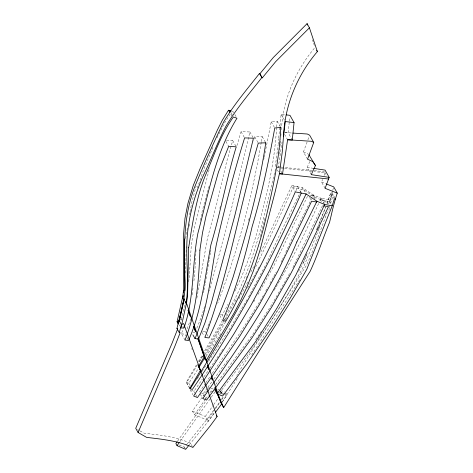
<?xml version="1.0" encoding="UTF-8"?>
<svg xmlns="http://www.w3.org/2000/svg" width="473" height="473" viewBox="0 0 473 473"><rect width="100%" height="100%" fill="white"/><g stroke="black" fill="none" stroke-linecap="round" stroke-linejoin="round"><path stroke-width="0.35" stroke-dasharray="2.37 1.77" d="M185.647 273.051L186.244 246.504M196.041 249.732L194.651 275.185L193.906 280.992M278.159 144.531L278.609 138.802M278.668 138.086L281.151 114.277L284.817 114.708M280.205 144.07L279.638 149.835M280.258 143.354L280.601 139.056M280.826 136.194L281.051 133.333M276.563 127.745C275.061 153.234 270.787 178.439 264.159 203.088C257.797 232.432 249.301 261.628 236.009 288.631M276.628 127.018L277.166 121.218L271.248 121.756L264.945 153.489M292.273 140.032L288.158 132.759L289.275 121.857M289.352 121.129L289.724 117.499M328.977 210.349L329.202 208.173M236.89 145.69L241.076 131.665L249.898 131.967L231.12 210L209.362 291.037M281.465 129.697C282.949 99.425 295.524 70.459 315.018 47.46M192.144 294.785L192.612 291.155M192.7 290.434L192.978 288.252M275.31 166.425L278.065 145.258M277.267 168.081L277.456 166.626M279.07 154.216L279.543 150.568M188.644 281.79L189.312 276.8L191.352 244.352L194.415 226.857L209.598 167.885M279.094 167.968L278.408 166.756L282.074 141.959M205.353 282.966L208.634 263.313M208.753 262.586L209.237 259.677M209.362 258.95L210.331 253.126M210.455 252.399L210.94 249.484M185.617 238.593L187.444 227.755M189.632 214.754L189.998 212.584M190.116 211.863L191.701 202.474L196.129 186.084M189.224 226.218L189.714 223.333M261.25 142.314C252.091 197.194 237.535 251.352 217.686 303.341M261.368 141.593L262.219 136.573L254.77 136.857L253.652 141.072M203.408 292.858L203.828 290.741M203.964 290.032L205.075 284.379M263.656 159.975L264.088 157.811M264.23 157.095L264.803 154.21M200.25 220.572L202.444 210.136L209.332 185.434M185.564 301.088L182.708 314.06L180.609 321.084M275.57 168.855C263.148 218.627 253.427 270.603 225.863 314.764M260.055 236.813L264.862 218.278M219.815 208.345L220.578 205.501M248.585 220.489L249.525 216.983M197.306 188.159L203.142 170.99L213.288 146.464M196.857 298.138L207.399 238.528L217.036 202.598L226.502 162.328L232.722 140.587L226.526 140.209M332.59 190.832L328.658 203.993M332.785 190.176L333.749 186.9M329.409 207.476L333.187 194.87L331.975 194.752L329.379 203.023M331.975 194.752L329.882 201.622L322.279 200.327L314.586 197.087L303.761 189.821L292.97 187.722L274.05 228.666L254.752 268.889M204.679 306.492L201.303 316.957L196.301 329.551M327.428 211.898C320.629 229.707 314.444 247.852 306.563 265.211L253.191 348.595L236.784 375.331M184.996 340.04L181.466 333.808L183.11 328.924M190.82 318.873L186.835 329.651M307.556 159.2L303.441 151.928L307.645 140.534M307.893 139.866L309.129 136.514M325.093 188.319L321.569 182.081L322.562 179.421M324.052 175.43L325.046 172.769L314.042 171.581M186.427 336.729L185.014 334.24L185.534 332.927M298.534 271.325L303.294 263.023L305.475 257.56M305.753 256.88L307.119 253.469M316.679 229.576L317.501 227.531M317.773 226.851L325.702 207.056L318.347 225.503M327.068 203.644L330.798 192.677L332.011 192.795L335.186 198.406M246.409 278.201L247.225 276.167M303.294 263.023L306.031 256.2M306.303 255.521L307.125 253.475M316.703 229.594L318.075 226.189M327.109 203.674L330.798 192.677L334.328 198.908M318.973 228.944L304.464 265.099L288.01 293.845L270.213 322.279L244.275 360.012L220.258 391.898L226.987 394.565L237.57 378.022M319.251 228.264L320.073 226.218M314.852 198.908L313.085 195.792L313.41 195.006L302.584 187.74L291.8 185.647L260.026 253.676M206.53 333.566L205.471 331.697L209.947 321.616M311.281 174.643L307.166 167.371L309.85 161.506M281.216 262.213L282.121 260.227M282.422 259.565L284.539 254.929M285.751 252.28L293.307 235.72L311.465 198.95M295.915 190.832L297.777 186.811L291.8 185.647L295.323 191.878M234.779 291.25L235.702 289.287M318.613 203.573L302.413 238.179L286.987 267.895L274.234 290.221M319.86 200.913L321.102 198.252L328.705 199.547L332.235 205.779M292.888 267.552L323.39 203.757M323.709 203.088L324.981 200.434L320.398 199.701L321.102 198.252L313.41 195.006L311.79 198.293M307.503 196.265L274.092 265.258L257.696 294.981M216.977 137.767L224.486 123.063L231.061 112.822M220.873 394.11L221.748 392.43L219.744 391.638M222.05 399.425L223.806 396.067M250.826 271.999L253.575 266.813M238.936 298.705L247.876 281.855M248.532 296.967L266.157 263.94L281.086 231.711L302.584 187.74L306.114 193.977M222.943 316.271L222.239 315.03L228.087 304.139M247.592 288.075L257.726 269.569M258.075 268.93L260.168 265.099M262.213 297.493L264.318 293.662M265.72 291.108L267.824 287.271M269.929 283.439L273.435 277.048M273.79 276.409L276.244 271.94M274.003 300.816L290.428 272.076M230.972 116.305L233.455 111.977L231.669 111.362M224.078 320.499L204.531 353.083M224.439 319.872L237.056 297.907M225.609 321.947L205.909 354.839M189.75 388.57L186.226 382.338L196.963 363.985L197.548 365.026M204.673 350.895L222.144 321.102M205.105 354.242L224.066 321.912M225.55 319.376L227.779 315.574M198.424 361.508L202.083 355.306M247.119 299.545L230.103 328.114L208.108 362.034M202.639 356.21L198.843 362.472L202.864 355.844M251.713 355.04L299.799 279.655M253.611 301.987L255.166 299.486M261.51 298.776L242.466 329.32L212.129 373.516M252.742 334.494L273.276 302.093M190.247 385.702L188.833 383.207L198.447 368.325M206.057 356.541L221.275 332.98M197.312 378.684L200.109 374.368M202.113 371.281L206.512 364.5M221.323 399.596L223.291 396.575M222.499 401.672L226.437 395.629L225.26 393.548M222.133 402.298L226.987 394.565L226.106 393.004M205.477 383.201L199.245 392.277L201.143 393.081M205.897 382.592L210.467 375.934M255.651 339.679L261.504 331.159M195.349 393.814L193.942 391.325L202.29 379.21M203.964 376.786L209.391 368.91M209.811 368.307L223.593 348.317M214.913 409.464L207.357 420.101L194.498 414.774L192.44 411.138L206.571 390.958M208.232 388.587L209.066 387.399L210.095 389.22M194.498 414.774L205.306 399.342M205.72 398.751L208.215 395.192M209.876 392.815L211.124 391.035L210.438 389.823M177.564 441.185L205.867 401.128M180.006 441.469L210.846 397.823M211.271 397.225L215.493 391.248M207.357 420.101L205.3 416.465L213.276 405.243M213.695 404.651L218.313 398.154M215.333 408.879L219.951 402.381M204.803 397.001L203.041 393.885L207.375 387.943M207.813 387.352L212.146 381.409M213.879 379.033L228.625 358.83M213.595 410.286L206.612 419.752L187.255 443.834M215.339 407.921L219.703 402.003M189.354 444.762L207.789 421.827L214.73 412.409M207.789 421.827L214.772 412.361M215.658 384.584L252.304 335.085M185.369 448.83L184.488 447.275L186.794 444.407M180.166 319.931L181.289 319.393L181.585 319.914L180.461 320.452M284.817 132.558L288.158 132.759M284.923 132.57L292.137 133.031M202.728 331.407L205.471 331.697M278.408 166.756L280.601 166.993M281.329 167.075L313.493 170.546M314.22 170.629L324.454 171.734M277.367 167.625L280.3 167.939M281.033 168.021L283.966 168.335M284.699 168.418L313.309 171.504M181.466 333.808L185.014 334.24M192.878 332.549L194.982 332.868L195.692 334.115M307.166 167.371L313.611 168.353M310.264 195.308L313.085 195.792M220.359 314.569L222.239 315.03M188.833 383.207L186.226 382.338M321.569 182.081L325.625 183.69M220.43 390.355L224.462 391.951M211.07 388.191L213.737 389.255M211.124 391.035L213.128 391.827M219.791 391.36L223.209 392.732M218.916 392.62L224.385 394.807M225.071 395.079L226.437 395.629M191.388 390.296L193.942 391.325M217.84 389.309L219.082 389.817M192.44 411.138L205.3 416.465M201.776 393.347L203.041 393.885M179.184 444.998L184.488 447.275M303.441 151.928L308.556 154.263M137.56 429.454L139.393 430.584M140.008 430.956L144.23 433.215C159.915 435.101 175.986 436.68 190.548 443.278L192.564 446.843M324.797 172.338L326.855 175.974M281.151 114.277L284.923 120.946M324.981 200.434L327.097 204.17M321.102 198.252L324.277 203.857M277.166 121.218L280.696 127.45M284.504 134.291L287.59 139.748M320.398 199.701L321.457 201.569M313.41 195.006L315.526 198.749M271.248 121.756L274.772 127.988M309.555 197.436L311.317 200.552M297.777 186.811L301.301 193.043M262.219 136.573L265.743 142.805M280.808 171.001L282.523 174.029M277.308 169.961L278.396 171.882M254.77 136.857L258.299 143.088M249.898 131.967L253.427 138.199M234.862 114.472L236.275 116.967M230.948 112.615L232.001 114.484M241.076 131.665L244.606 137.903M232.722 140.587L235.891 146.198M225.852 141.368L228.672 146.352M224.705 319.387L225.763 321.262M219.809 315.509L221.926 319.251M206.878 334.192L208.995 337.929M202.066 332.507L204.182 336.244M221.748 392.43L222.777 394.245M220.14 391.691L221.908 394.807M182.868 326.151L183.926 328.026M186.782 337.355L188.544 340.471M179.214 324.874L179.917 326.116M205.158 397.627L206.216 399.496M200.304 394.151L202.769 398.514M195.704 394.441L197.466 397.557M189.874 388.126L186.699 382.515L197.324 364.979L196.963 363.985M190.111 389.782L192.937 394.772M191.772 348.548L192.275 349.937M184.996 301.112L185.718 303.193M184.943 301.283L185.67 303.37M312.446 39.756L313.38 42.558M313.617 43.256L314.551 46.058"/><path stroke-width="0.71" d="M179.291 332.661L181.396 324.626L183.642 323.55L217.083 416.559L210.142 425.984L192.901 447.434C178.333 440.836 162.269 439.251 146.583 437.371L138.081 432.482L174.507 347.141L180.142 332.773L179.291 332.661L176.937 328.504C180.639 313.085 185.706 297.618 184.973 281.571C183.914 250.081 183.027 217.704 194.385 187.728C203.378 165.591 213.087 143.721 223.522 122.229C233.798 104.752 247.072 89.314 259.523 73.386L262.284 77.868L275.658 61.65L309.425 27.806L307.078 23.65L273.311 57.493L259.937 73.711M313.611 168.353L325.069 170.103L329.184 177.375L328.569 179.007L279.425 173.697L282.523 174.029L287.59 139.748L292.273 140.032L294.058 122.59L285.266 121.549L283.457 136.774L282.275 151.803L279.425 173.697L275.162 191.778L260.191 249.525L253.38 270.846L246.581 287.773L241.023 299.799L234.224 312.754L206.34 360.302L218.65 395.735L223.67 407.643L267.629 337.621L310.087 271.443C317.578 255.515 322.787 238.575 329.569 222.34C331.904 212.584 333.997 202.728 337.273 193.138L333.749 186.9L326.305 183.956M283.457 136.774C284.758 105.514 297.115 75.343 317.365 51.616L309.425 27.806M182.631 298.558L183.252 294.992M183.524 292.882L183.796 290.777M182.602 298.51L183.069 296.394M179.338 320.99L184.275 299.025L184.754 300.414M177.068 321.788L177.452 321.752L178.628 323.834L178.244 323.869L177.068 321.788L182.803 296.429L183.707 288.424L183.329 236.991L184.978 218.355L187.982 203.23L193.215 185.653L199.854 169.192L217.373 130.034L222.345 120.154L228.506 110.215L231.078 111.155M178.244 323.869L183.979 298.51M179.273 321.049L179.598 319.659M179.923 318.27L180.568 315.485M214.89 390.024L217.001 393.761L222.612 396.055L246.628 364.169L272.56 326.435L290.357 298.002L306.817 269.255L332.235 205.779L334.328 198.908L335.54 199.027M292.858 133.079L307.296 134.007L309.62 135.172L313.735 142.444L307.556 159.2L312.671 161.535L315.45 165.52L311.281 174.643L329.184 177.375M328.569 179.007L325.093 188.319L337.273 193.138M195 338.573C207.83 308.887 210.544 276.273 216.285 244.801C224.515 208.865 233.763 173.142 244.606 137.903L253.427 138.199L234.649 216.238L211.36 302.957L204.833 323.195L198.512 339.1L195 338.573L192.883 334.837M177.523 329.303L172.16 342.984L135.727 428.325L138.081 432.482M301.301 193.043C271.266 261.782 234.59 327.458 192.357 389.445L189.75 388.57L200.487 370.217L198.725 367.101M306.114 193.977L284.61 237.943L269.687 270.172L251.021 305.144L233.632 334.352L193.64 396.013L197.466 397.557L239.645 336.38L259.08 305.091L277.621 271.496L311.672 201.173L316.614 202.024L316.934 201.244L306.114 193.977L295.323 191.878C265.572 260.209 230.357 325.95 190.223 388.747M198.429 366.581L204.283 356.666L204.703 357.836L198.796 367.574M177.139 441.782L175.873 443.573L177.05 445.655L185.664 449.35L188.893 445.335M177.05 445.655L179.161 442.663M215.463 412.332L221.612 404.007L215.144 387.931M217.001 393.761L256.271 340.726L276.8 308.325L295.779 275.115L328.504 206.666L323.922 205.932L324.632 204.484L332.235 205.779M259.523 73.386L261.871 77.542C249.425 93.471 236.145 108.908 225.869 126.386C217.55 142.343 211.26 159.253 203.384 175.424C193.841 196.803 187.716 219.768 186.859 243.228C186.285 263.012 188.816 282.96 186.332 302.661L206.34 360.302L203.52 355.312M287.59 139.748L311.411 141.279L313.735 142.444M286.277 114.886L289.943 115.317L294.058 122.59M176.937 328.504L177.795 328.617M261.871 77.542L262.284 77.868M308.952 154.831L315.45 165.52M316.697 50.428L317.365 51.616M229.89 110.747L230.593 111.995M228.506 110.215L229.683 112.29M204.111 356.796L206.76 361.467M179.042 320.469L181.396 324.626M223.67 407.643L221.317 403.487L217.414 394.228M199.795 369.336L200.854 371.21L200.487 370.217M216.409 415.377L217.083 416.559M188.13 310.14L190.542 317.081M193.676 326.11L195.603 331.668M198.016 338.609L205.247 359.445M207.422 365.7L208.628 369.171M211.283 376.815L212.489 380.292M188.077 310.312L189.768 315.172M193.623 326.287L195.308 331.147M197.962 338.786L205.359 360.054M207.369 365.871L208.575 369.348M211.23 376.993L212.016 379.245M214.872 387.47L216.06 390.887M307.078 23.65L307.545 25.051M184.505 239.072L184.884 290.499M188.656 247.71L187.598 294.898L186.599 302.631L180.976 327.99L183.926 328.026C194.781 297.411 191.689 264.502 197.939 233.088C208.392 194.113 215.333 153.016 236.979 118.215L233.414 116.979C220.761 134.634 214.098 155.434 205.495 175.146C196.124 198.347 192.523 223.155 188.656 247.71M199.884 250.152C198.962 280.59 196.372 311.482 184.996 340.04L188.544 340.471C201.93 310.229 204.945 276.936 210.923 244.76C220.595 212.424 226.437 179.113 236.246 146.825L228.672 146.352L218.408 172.207L205.974 216.368L202.456 233.065L199.884 250.152M280.696 127.45C279.508 161.411 271.467 194.356 263.739 227.247C255.101 260.073 243.063 291.971 225.763 321.262L222.629 320.499C235.737 290.345 244.701 258.696 252.109 226.721C261.835 194.314 268.741 161.269 274.772 127.988L280.696 127.45M265.743 142.805C259.216 188.491 246.35 232.911 233.1 277.018C226.141 297.73 218.278 318.14 208.995 337.929L204.886 337.491C228.666 274.529 239.297 207.535 258.299 143.088L265.743 142.805M296.837 241.957C273.418 298.528 237.487 348.512 202.769 398.514L206.565 400.117L251.666 338.331L271.928 306.658L290.517 274.127L305.936 244.411L324.632 204.484L316.934 201.244L296.837 241.957"/></g></svg>
